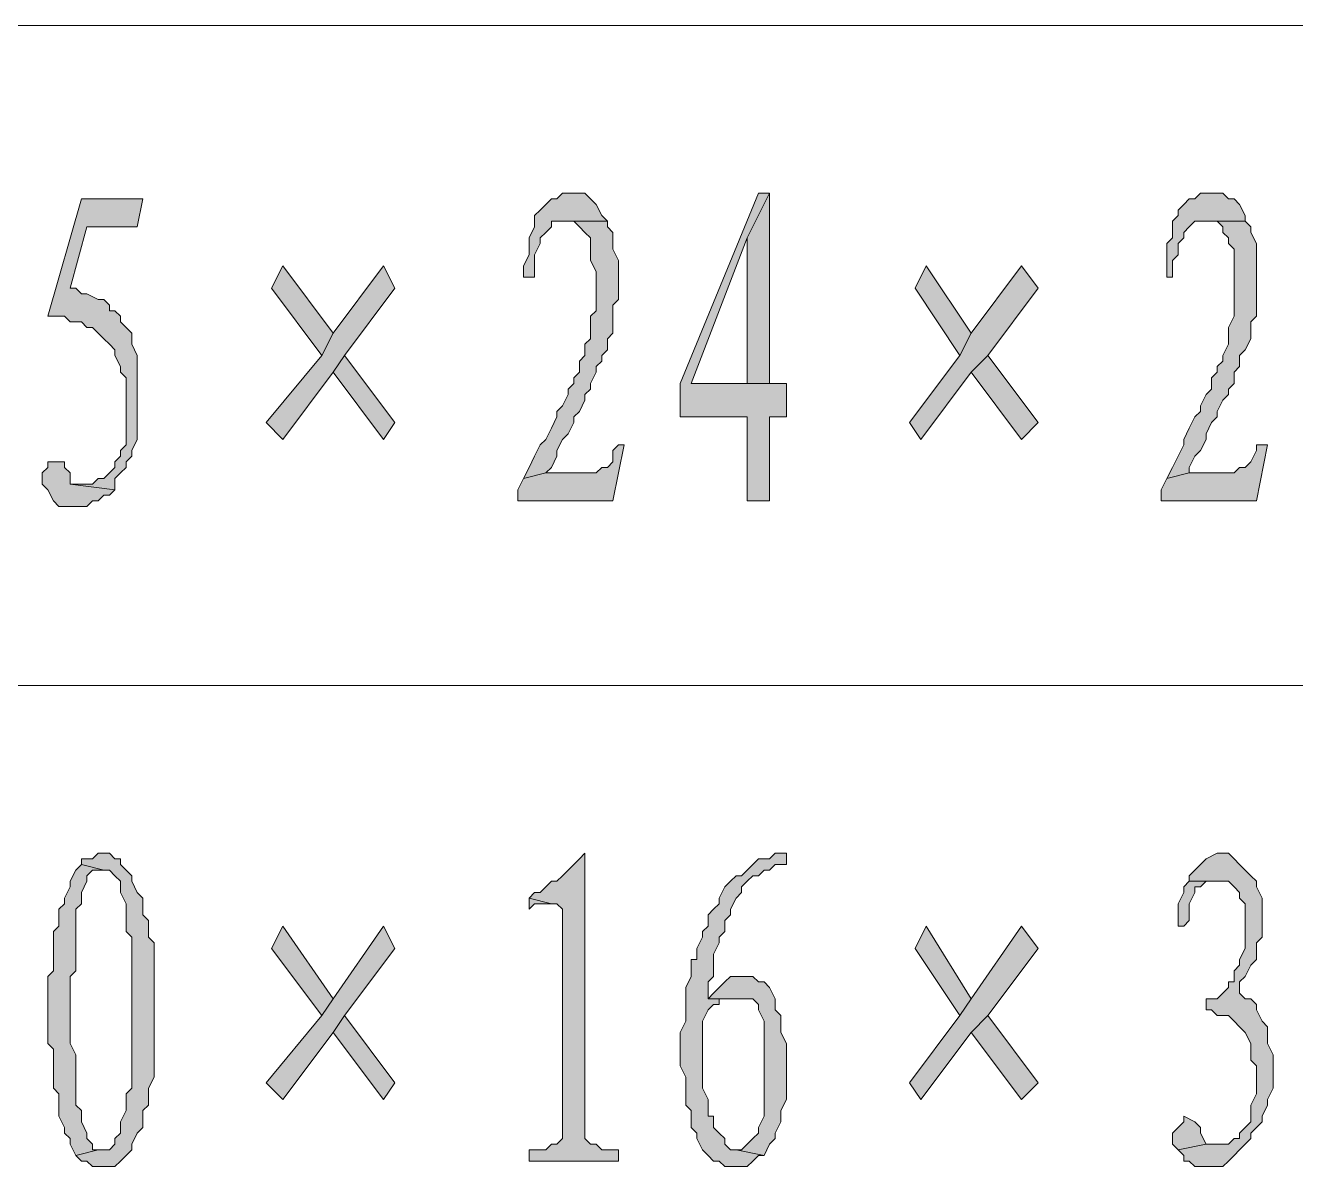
# Model space of a CAD drawing. Header units: millimetres. Extents: x 24 to 410, y 10 to 282.
# Drawn here: x 319.83 to 329.44, y 105.88 to 114.51 of the extents above; entities that cross this region are included whole.
import ezdxf

# ---------------------------------------------------------------- set-up
doc = ezdxf.new("R2010")
doc.units = ezdxf.units.MM

msp = doc.modelspace()

# ---------------------------------------------------------------- hatches: boundary and pattern name
h = msp.add_hatch(color=7)
h.dxf.hatch_style = 2
h.paths.add_polyline_path([(323.977, 113.241667), (323.892333, 113.241667), (323.85, 113.199333), (323.807667, 113.199333), (323.765333, 113.157), (323.723, 113.114667), (323.680667, 113.072333), (323.680667, 112.987667), (323.638333, 112.903), (323.638333, 112.776), (323.596, 112.691333), (323.596, 112.606667), (323.680667, 112.606667), (323.680667, 112.776), (323.723, 112.860667), (323.723, 112.903), (323.765333, 112.945333), (323.807667, 112.987667), (323.807667, 113.03), (323.85, 113.03), (323.934667, 113.03), (324.231, 113.03), (324.188667, 113.072333), (324.146333, 113.157), (324.104, 113.199333), (324.061667, 113.241667)])
h = msp.add_hatch(color=7)
h.dxf.hatch_style = 2
h.paths.add_polyline_path([(325.458667, 113.241667), (325.374, 113.241667), (324.781333, 111.802333), (324.781333, 111.548333), (325.289333, 111.548333), (325.289333, 110.913333), (325.458667, 110.913333), (325.458667, 111.548333), (325.585667, 111.548333), (325.585667, 111.802333), (325.458667, 111.802333), (324.866, 111.802333), (325.289333, 112.903)])
h = msp.add_hatch(color=7)
h.dxf.hatch_style = 2
h.paths.add_polyline_path([(325.458667, 113.241667), (325.289333, 112.903), (325.289333, 111.802333), (324.866, 111.802333), (325.458667, 111.802333)])
h = msp.add_hatch(color=7)
h.dxf.hatch_style = 2
h.paths.add_polyline_path([(328.803, 113.241667), (328.718333, 113.241667), (328.676, 113.199333), (328.633667, 113.199333), (328.591333, 113.157), (328.549, 113.114667), (328.549, 113.072333), (328.506667, 113.03), (328.506667, 112.903), (328.464333, 112.860667), (328.464333, 112.606667), (328.506667, 112.606667), (328.506667, 112.733667), (328.549, 112.776), (328.549, 112.860667), (328.591333, 112.903), (328.591333, 112.945333), (328.633667, 112.987667), (328.676, 113.03), (328.718333, 113.03), (328.760667, 113.03), (329.057, 113.03), (329.057, 113.072333), (329.014667, 113.157), (328.972333, 113.199333), (328.93, 113.199333), (328.887667, 113.241667)])
h = msp.add_hatch(color=7)
h.dxf.hatch_style = 2
h.paths.add_polyline_path([(320.717333, 113.199333), (320.251667, 113.199333), (319.997667, 112.310333), (320.124667, 112.310333), (320.167, 112.268), (320.251667, 112.268), (320.294, 112.225667), (320.336333, 112.225667), (320.378667, 112.183333), (320.421, 112.141), (320.463333, 112.098667), (320.505667, 112.056333), (320.505667, 112.014), (320.548, 111.929333), (320.548, 111.887), (320.590333, 111.844667), (320.590333, 111.336667), (320.548, 111.294333), (320.548, 111.252), (320.505667, 111.209667), (320.505667, 111.167333), (320.463333, 111.125), (320.421, 111.082667), (320.378667, 111.082667), (320.336333, 111.040333), (320.167, 111.040333), (320.505667, 110.998), (320.505667, 111.082667), (320.548, 111.125), (320.590333, 111.167333), (320.590333, 111.209667), (320.632667, 111.252), (320.632667, 111.294333), (320.675, 111.379), (320.675, 112.014), (320.632667, 112.098667), (320.632667, 112.183333), (320.590333, 112.225667), (320.548, 112.268), (320.548, 112.310333), (320.505667, 112.352667), (320.463333, 112.352667), (320.463333, 112.395), (320.421, 112.437333), (320.378667, 112.437333), (320.294, 112.479667), (320.251667, 112.479667), (320.209333, 112.522), (320.167, 112.522), (320.294, 112.987667), (320.675, 112.987667)])
h = msp.add_hatch(color=7)
h.dxf.hatch_style = 2
h.paths.add_polyline_path([(324.231, 113.03), (323.934667, 113.03), (323.977, 113.03), (324.019333, 112.987667), (324.061667, 112.945333), (324.104, 112.903), (324.104, 112.733667), (324.146333, 112.649), (324.146333, 112.352667), (324.104, 112.310333), (324.104, 112.141), (324.061667, 112.098667), (324.061667, 112.014), (324.019333, 111.971667), (324.019333, 111.887), (323.977, 111.844667), (323.977, 111.802333), (323.934667, 111.76), (323.934667, 111.717667), (323.892333, 111.633), (323.85, 111.590667), (323.85, 111.548333), (323.807667, 111.463667), (323.765333, 111.379), (323.723, 111.336667), (323.680667, 111.252), (323.638333, 111.167333), (323.596, 111.082667), (323.765333, 111.125), (323.807667, 111.167333), (323.85, 111.252), (323.85, 111.294333), (323.892333, 111.379), (323.934667, 111.421333), (323.977, 111.506), (323.977, 111.548333), (324.019333, 111.590667), (324.061667, 111.675333), (324.061667, 111.717667), (324.104, 111.76), (324.104, 111.802333), (324.146333, 111.887), (324.146333, 111.929333), (324.188667, 111.971667), (324.188667, 112.014), (324.231, 112.056333), (324.231, 112.141), (324.273333, 112.183333), (324.273333, 112.395), (324.315667, 112.437333), (324.315667, 112.733667), (324.273333, 112.818333), (324.273333, 112.945333), (324.231, 112.987667)])
h = msp.add_hatch(color=7)
h.dxf.hatch_style = 2
h.paths.add_polyline_path([(329.057, 113.03), (328.760667, 113.03), (328.803, 113.03), (328.845333, 113.03), (328.887667, 112.987667), (328.887667, 112.945333), (328.93, 112.903), (328.93, 112.860667), (328.972333, 112.818333), (328.972333, 112.310333), (328.93, 112.225667), (328.93, 112.098667), (328.887667, 112.014), (328.887667, 111.971667), (328.845333, 111.929333), (328.845333, 111.887), (328.803, 111.844667), (328.803, 111.802333), (328.803, 111.76), (328.760667, 111.717667), (328.718333, 111.633), (328.718333, 111.590667), (328.676, 111.548333), (328.633667, 111.463667), (328.591333, 111.379), (328.591333, 111.336667), (328.549, 111.252), (328.506667, 111.167333), (328.464333, 111.082667), (328.633667, 111.125), (328.633667, 111.167333), (328.676, 111.252), (328.718333, 111.294333), (328.760667, 111.379), (328.760667, 111.421333), (328.803, 111.506), (328.845333, 111.548333), (328.845333, 111.590667), (328.887667, 111.675333), (328.93, 111.717667), (328.93, 111.76), (328.972333, 111.802333), (328.972333, 111.887), (329.014667, 111.929333), (329.014667, 112.014), (329.057, 112.056333), (329.099333, 112.141), (329.099333, 112.268), (329.141667, 112.310333), (329.141667, 112.860667), (329.099333, 112.945333), (329.099333, 112.987667)])
h = msp.add_hatch(color=7)
h.dxf.hatch_style = 2
h.paths.add_polyline_path([(322.537667, 112.691333), (322.156667, 112.183333), (322.072, 112.014), (321.648667, 111.506), (321.775667, 111.379), (322.156667, 111.887), (322.241333, 112.014), (322.622333, 112.522)])
h = msp.add_hatch(color=7)
h.dxf.hatch_style = 2
h.paths.add_polyline_path([(321.775667, 112.691333), (321.691, 112.522), (322.072, 112.014), (322.156667, 112.183333)])
h = msp.add_hatch(color=7)
h.dxf.hatch_style = 2
h.paths.add_polyline_path([(327.363667, 112.691333), (326.982667, 112.183333), (326.898, 112.014), (326.517, 111.506), (326.601667, 111.379), (326.982667, 111.887), (327.109667, 112.014), (327.490667, 112.522)])
h = msp.add_hatch(color=7)
h.dxf.hatch_style = 2
h.paths.add_polyline_path([(326.644, 112.691333), (326.559333, 112.522), (326.898, 112.014), (326.982667, 112.183333)])
h = msp.add_hatch(color=7)
h.dxf.hatch_style = 2
h.paths.add_polyline_path([(322.241333, 112.014), (322.156667, 111.887), (322.537667, 111.379), (322.622333, 111.506)])
h = msp.add_hatch(color=7)
h.dxf.hatch_style = 2
h.paths.add_polyline_path([(327.109667, 112.014), (326.982667, 111.887), (327.363667, 111.379), (327.490667, 111.506)])
h = msp.add_hatch(color=7)
h.dxf.hatch_style = 2
h.paths.add_polyline_path([(324.358, 111.336667), (324.315667, 111.336667), (324.273333, 111.294333), (324.273333, 111.209667), (324.231, 111.167333), (324.188667, 111.167333), (324.146333, 111.125), (323.765333, 111.125), (323.596, 111.082667), (323.553667, 110.998), (323.553667, 110.913333), (324.273333, 110.913333)])
h = msp.add_hatch(color=7)
h.dxf.hatch_style = 2
h.paths.add_polyline_path([(329.226333, 111.336667), (329.141667, 111.336667), (329.141667, 111.294333), (329.099333, 111.209667), (329.057, 111.167333), (329.014667, 111.167333), (328.972333, 111.125), (328.633667, 111.125), (328.464333, 111.082667), (328.422, 110.998), (328.422, 110.913333), (329.141667, 110.913333)])
h = msp.add_hatch(color=7)
h.dxf.hatch_style = 2
h.paths.add_polyline_path([(320.04, 111.209667), (319.997667, 111.209667), (319.997667, 111.167333), (319.955333, 111.125), (319.955333, 111.040333), (319.997667, 110.998), (320.04, 110.913333), (320.082333, 110.871), (320.294, 110.871), (320.336333, 110.913333), (320.378667, 110.913333), (320.421, 110.955667), (320.463333, 110.955667), (320.505667, 110.998), (320.167, 111.040333), (320.167, 111.125), (320.124667, 111.167333), (320.124667, 111.209667)])
h = msp.add_hatch(color=7)
h.dxf.hatch_style = 2
h.paths.add_polyline_path([(320.421, 108.246333), (320.378667, 108.246333), (320.336333, 108.204), (320.251667, 108.204), (320.251667, 108.161667), (320.421, 108.119333), (320.463333, 108.119333), (320.505667, 108.077), (320.548, 108.034667), (320.548, 107.95), (320.590333, 107.865333), (320.590333, 107.653667), (320.632667, 107.611333), (320.632667, 107.061), (320.632667, 107.018667), (320.632667, 106.468333), (320.590333, 106.426), (320.590333, 106.299), (320.548, 106.214333), (320.548, 106.129667), (320.505667, 106.087333), (320.505667, 106.045), (320.463333, 106.002667), (320.378667, 106.002667), (320.209333, 105.960333), (320.251667, 105.918), (320.294, 105.918), (320.336333, 105.875667), (320.505667, 105.875667), (320.548, 105.918), (320.590333, 105.960333), (320.632667, 106.002667), (320.632667, 106.045), (320.675, 106.129667), (320.717333, 106.172), (320.717333, 106.299), (320.759667, 106.341333), (320.759667, 106.468333), (320.802, 106.553), (320.802, 107.569), (320.759667, 107.611333), (320.759667, 107.738333), (320.717333, 107.780667), (320.717333, 107.907667), (320.675, 107.95), (320.632667, 108.034667), (320.632667, 108.077), (320.590333, 108.119333), (320.548, 108.161667), (320.548, 108.204), (320.505667, 108.204), (320.463333, 108.246333)])
h = msp.add_hatch(color=7)
h.dxf.hatch_style = 2
h.paths.add_polyline_path([(324.061667, 108.246333), (324.019333, 108.204), (323.977, 108.161667), (323.934667, 108.119333), (323.892333, 108.077), (323.85, 108.034667), (323.807667, 108.034667), (323.765333, 107.992333), (323.723, 107.95), (323.680667, 107.95), (323.638333, 107.907667), (323.807667, 107.865333), (323.85, 107.865333), (323.892333, 107.823), (323.892333, 106.087333), (323.85, 106.045), (323.807667, 106.045), (323.765333, 106.002667), (323.638333, 106.002667), (323.638333, 105.918), (324.315667, 105.918), (324.315667, 106.002667), (324.188667, 106.002667), (324.146333, 106.045), (324.104, 106.045), (324.061667, 106.087333)])
h = msp.add_hatch(color=7)
h.dxf.hatch_style = 2
h.paths.add_polyline_path([(325.585667, 108.246333), (325.501, 108.246333), (325.458667, 108.204), (325.374, 108.204), (325.331667, 108.161667), (325.289333, 108.119333), (325.247, 108.077), (325.204667, 108.077), (325.162333, 108.034667), (325.12, 107.992333), (325.077667, 107.907667), (325.077667, 107.865333), (325.035333, 107.823), (324.993, 107.780667), (324.993, 107.696), (324.950667, 107.653667), (324.950667, 107.611333), (324.908333, 107.526667), (324.908333, 107.442), (324.866, 107.442), (324.866, 107.315), (324.823667, 107.230333), (324.823667, 107.188), (324.823667, 107.103333), (324.823667, 106.976333), (324.781333, 106.891667), (324.781333, 106.637667), (324.823667, 106.553), (324.823667, 106.341333), (324.866, 106.299), (324.866, 106.172), (324.908333, 106.129667), (324.908333, 106.087333), (324.950667, 106.002667), (324.993, 105.960333), (325.035333, 105.918), (325.077667, 105.918), (325.12, 105.875667), (325.289333, 105.875667), (325.331667, 105.918), (325.374, 105.960333), (325.416333, 105.960333), (325.204667, 106.002667), (325.162333, 106.002667), (325.12, 106.045), (325.12, 106.087333), (325.077667, 106.129667), (325.035333, 106.172), (325.035333, 106.256667), (324.993, 106.256667), (324.993, 106.383667), (324.950667, 106.468333), (324.950667, 106.976333), (324.993, 107.061), (325.035333, 107.103333), (325.077667, 107.103333), (325.077667, 107.145667), (325.247, 107.145667), (324.993, 107.145667), (324.993, 107.272667), (325.035333, 107.315), (325.035333, 107.484333), (325.077667, 107.569), (325.077667, 107.611333), (325.12, 107.653667), (325.12, 107.738333), (325.162333, 107.780667), (325.162333, 107.823), (325.204667, 107.907667), (325.247, 107.95), (325.247, 107.992333), (325.289333, 108.034667), (325.331667, 108.077), (325.374, 108.077), (325.416333, 108.119333), (325.458667, 108.119333), (325.501, 108.161667), (325.585667, 108.161667)])
h = msp.add_hatch(color=7)
h.dxf.hatch_style = 2
h.paths.add_polyline_path([(328.887667, 108.246333), (328.845333, 108.246333), (328.760667, 108.204), (328.718333, 108.161667), (328.676, 108.119333), (328.633667, 108.077), (328.633667, 108.034667), (328.845333, 108.034667), (328.93, 108.034667), (328.972333, 107.992333), (329.014667, 107.95), (329.014667, 107.907667), (329.057, 107.865333), (329.057, 107.526667), (329.014667, 107.442), (329.014667, 107.399667), (328.972333, 107.357333), (328.972333, 107.272667), (328.93, 107.272667), (328.93, 107.230333), (328.887667, 107.188), (328.845333, 107.145667), (328.760667, 107.145667), (328.760667, 107.061), (328.803, 107.061), (328.845333, 107.018667), (328.93, 107.018667), (328.972333, 106.976333), (329.014667, 106.934), (329.057, 106.891667), (329.099333, 106.807), (329.099333, 106.68), (329.141667, 106.637667), (329.141667, 106.426), (329.099333, 106.341333), (329.099333, 106.214333), (329.057, 106.172), (329.014667, 106.129667), (329.014667, 106.087333), (328.972333, 106.087333), (328.93, 106.045), (328.760667, 106.045), (328.549, 106.002667), (328.591333, 105.960333), (328.591333, 105.918), (328.633667, 105.918), (328.676, 105.875667), (328.887667, 105.875667), (328.93, 105.918), (328.972333, 105.960333), (329.014667, 106.002667), (329.057, 106.045), (329.099333, 106.087333), (329.099333, 106.129667), (329.141667, 106.172), (329.184, 106.214333), (329.184, 106.256667), (329.226333, 106.341333), (329.226333, 106.383667), (329.268667, 106.468333), (329.268667, 106.722333), (329.226333, 106.807), (329.226333, 106.934), (329.184, 106.976333), (329.141667, 107.061), (329.141667, 107.103333), (329.099333, 107.145667), (329.057, 107.145667), (329.014667, 107.188), (329.014667, 107.272667), (329.057, 107.315), (329.099333, 107.399667), (329.141667, 107.442), (329.141667, 107.569), (329.184, 107.611333), (329.184, 107.907667), (329.141667, 107.992333), (329.141667, 108.034667), (329.099333, 108.077), (329.057, 108.119333), (329.014667, 108.161667), (328.972333, 108.204), (328.93, 108.246333)])
h = msp.add_hatch(color=7)
h.dxf.hatch_style = 2
h.paths.add_polyline_path([(320.251667, 108.161667), (320.209333, 108.119333), (320.167, 108.034667), (320.167, 107.992333), (320.124667, 107.907667), (320.124667, 107.865333), (320.082333, 107.823), (320.082333, 107.696), (320.04, 107.653667), (320.04, 107.357333), (319.997667, 107.315), (319.997667, 106.807), (320.04, 106.764667), (320.04, 106.468333), (320.082333, 106.426), (320.082333, 106.256667), (320.124667, 106.172), (320.124667, 106.129667), (320.167, 106.087333), (320.167, 106.045), (320.209333, 105.960333), (320.378667, 106.002667), (320.336333, 106.002667), (320.336333, 106.045), (320.294, 106.087333), (320.294, 106.129667), (320.251667, 106.214333), (320.251667, 106.299), (320.209333, 106.341333), (320.209333, 106.722333), (320.167, 106.807), (320.167, 107.315), (320.209333, 107.357333), (320.209333, 107.823), (320.251667, 107.865333), (320.251667, 107.95), (320.294, 108.034667), (320.294, 108.077), (320.336333, 108.119333), (320.421, 108.119333)])
h = msp.add_hatch(color=7)
h.dxf.hatch_style = 2
h.paths.add_polyline_path([(328.633667, 108.034667), (328.591333, 107.992333), (328.591333, 107.95), (328.549, 107.865333), (328.549, 107.696), (328.591333, 107.696), (328.633667, 107.738333), (328.633667, 107.865333), (328.676, 107.95), (328.676, 107.992333), (328.718333, 107.992333), (328.760667, 108.034667), (328.845333, 108.034667)])
h = msp.add_hatch(color=7)
h.dxf.hatch_style = 2
h.paths.add_polyline_path([(323.638333, 107.907667), (323.638333, 107.823), (323.680667, 107.865333), (323.807667, 107.865333)])
h = msp.add_hatch(color=7)
h.dxf.hatch_style = 2
h.paths.add_polyline_path([(322.537667, 107.696), (322.156667, 107.145667), (322.072, 107.018667), (321.648667, 106.510667), (321.775667, 106.383667), (322.156667, 106.891667), (322.241333, 107.018667), (322.622333, 107.526667)])
h = msp.add_hatch(color=7)
h.dxf.hatch_style = 2
h.paths.add_polyline_path([(321.775667, 107.696), (321.691, 107.526667), (322.072, 107.018667), (322.156667, 107.145667)])
h = msp.add_hatch(color=7)
h.dxf.hatch_style = 2
h.paths.add_polyline_path([(327.363667, 107.696), (326.982667, 107.145667), (326.898, 107.018667), (326.517, 106.510667), (326.601667, 106.383667), (326.982667, 106.891667), (327.109667, 107.018667), (327.490667, 107.526667)])
h = msp.add_hatch(color=7)
h.dxf.hatch_style = 2
h.paths.add_polyline_path([(326.644, 107.696), (326.559333, 107.526667), (326.898, 107.018667), (326.982667, 107.145667)])
h = msp.add_hatch(color=7)
h.dxf.hatch_style = 2
h.paths.add_polyline_path([(325.289333, 107.315), (325.162333, 107.315), (325.12, 107.272667), (325.077667, 107.230333), (325.035333, 107.188), (324.993, 107.145667), (325.331667, 107.145667), (325.374, 107.103333), (325.374, 107.061), (325.416333, 106.976333), (325.416333, 106.256667), (325.374, 106.172), (325.374, 106.129667), (325.331667, 106.087333), (325.289333, 106.045), (325.247, 106.002667), (325.204667, 106.002667), (325.416333, 105.960333), (325.458667, 106.045), (325.501, 106.087333), (325.501, 106.129667), (325.543333, 106.214333), (325.543333, 106.299), (325.585667, 106.383667), (325.585667, 106.807), (325.543333, 106.891667), (325.543333, 107.018667), (325.501, 107.061), (325.501, 107.145667), (325.458667, 107.230333), (325.416333, 107.272667), (325.374, 107.272667), (325.331667, 107.315)])
h = msp.add_hatch(color=7)
h.dxf.hatch_style = 2
h.paths.add_polyline_path([(322.241333, 107.018667), (322.156667, 106.891667), (322.537667, 106.383667), (322.622333, 106.510667)])
h = msp.add_hatch(color=7)
h.dxf.hatch_style = 2
h.paths.add_polyline_path([(327.109667, 107.018667), (326.982667, 106.891667), (327.363667, 106.383667), (327.490667, 106.510667)])
h = msp.add_hatch(color=7)
h.dxf.hatch_style = 2
h.paths.add_polyline_path([(328.591333, 106.256667), (328.591333, 106.214333), (328.549, 106.172), (328.506667, 106.129667), (328.506667, 106.045), (328.549, 106.002667), (328.760667, 106.045), (328.718333, 106.129667), (328.718333, 106.172), (328.676, 106.214333)])

# ---------------------------------------------------------------- linework, layer by layer
at = {"color": 7, "lineweight": 0}
for points in [[(308.440667, 114.511667), (395.435667, 114.511667)], [(308.440667, 109.516333), (395.435667, 109.516333)]]:
    msp.add_lwpolyline(points, dxfattribs=at)
for points in [[(323.977, 113.241667), (323.892333, 113.241667), (323.85, 113.199333), (323.807667, 113.199333), (323.765333, 113.157), (323.723, 113.114667), (323.680667, 113.072333), (323.680667, 112.987667), (323.638333, 112.903), (323.638333, 112.776), (323.596, 112.691333), (323.596, 112.606667), (323.680667, 112.606667), (323.680667, 112.776), (323.723, 112.860667), (323.723, 112.903), (323.765333, 112.945333), (323.807667, 112.987667), (323.807667, 113.03), (323.85, 113.03), (323.934667, 113.03), (324.231, 113.03), (324.188667, 113.072333), (324.146333, 113.157), (324.104, 113.199333), (324.061667, 113.241667)], [(325.458667, 113.241667), (325.374, 113.241667), (324.781333, 111.802333), (324.781333, 111.548333), (325.289333, 111.548333), (325.289333, 110.913333), (325.458667, 110.913333), (325.458667, 111.548333), (325.585667, 111.548333), (325.585667, 111.802333), (325.458667, 111.802333), (324.866, 111.802333), (325.289333, 112.903)], [(325.458667, 113.241667), (325.289333, 112.903), (325.289333, 111.802333), (324.866, 111.802333), (325.458667, 111.802333)], [(328.803, 113.241667), (328.718333, 113.241667), (328.676, 113.199333), (328.633667, 113.199333), (328.591333, 113.157), (328.549, 113.114667), (328.549, 113.072333), (328.506667, 113.03), (328.506667, 112.903), (328.464333, 112.860667), (328.464333, 112.606667), (328.506667, 112.606667), (328.506667, 112.733667), (328.549, 112.776), (328.549, 112.860667), (328.591333, 112.903), (328.591333, 112.945333), (328.633667, 112.987667), (328.676, 113.03), (328.718333, 113.03), (328.760667, 113.03), (329.057, 113.03), (329.057, 113.072333), (329.014667, 113.157), (328.972333, 113.199333), (328.93, 113.199333), (328.887667, 113.241667)], [(320.717333, 113.199333), (320.251667, 113.199333), (319.997667, 112.310333), (320.124667, 112.310333), (320.167, 112.268), (320.251667, 112.268), (320.294, 112.225667), (320.336333, 112.225667), (320.378667, 112.183333), (320.421, 112.141), (320.463333, 112.098667), (320.505667, 112.056333), (320.505667, 112.014), (320.548, 111.929333), (320.548, 111.887), (320.590333, 111.844667), (320.590333, 111.336667), (320.548, 111.294333), (320.548, 111.252), (320.505667, 111.209667), (320.505667, 111.167333), (320.463333, 111.125), (320.421, 111.082667), (320.378667, 111.082667), (320.336333, 111.040333), (320.167, 111.040333), (320.505667, 110.998), (320.505667, 111.082667), (320.548, 111.125), (320.590333, 111.167333), (320.590333, 111.209667), (320.632667, 111.252), (320.632667, 111.294333), (320.675, 111.379), (320.675, 112.014), (320.632667, 112.098667), (320.632667, 112.183333), (320.590333, 112.225667), (320.548, 112.268), (320.548, 112.310333), (320.505667, 112.352667), (320.463333, 112.352667), (320.463333, 112.395), (320.421, 112.437333), (320.378667, 112.437333), (320.294, 112.479667), (320.251667, 112.479667), (320.209333, 112.522), (320.167, 112.522), (320.294, 112.987667), (320.675, 112.987667)], [(324.231, 113.03), (323.934667, 113.03), (323.977, 113.03), (324.019333, 112.987667), (324.061667, 112.945333), (324.104, 112.903), (324.104, 112.733667), (324.146333, 112.649), (324.146333, 112.352667), (324.104, 112.310333), (324.104, 112.141), (324.061667, 112.098667), (324.061667, 112.014), (324.019333, 111.971667), (324.019333, 111.887), (323.977, 111.844667), (323.977, 111.802333), (323.934667, 111.76), (323.934667, 111.717667), (323.892333, 111.633), (323.85, 111.590667), (323.85, 111.548333), (323.807667, 111.463667), (323.765333, 111.379), (323.723, 111.336667), (323.680667, 111.252), (323.638333, 111.167333), (323.596, 111.082667), (323.765333, 111.125), (323.807667, 111.167333), (323.85, 111.252), (323.85, 111.294333), (323.892333, 111.379), (323.934667, 111.421333), (323.977, 111.506), (323.977, 111.548333), (324.019333, 111.590667), (324.061667, 111.675333), (324.061667, 111.717667), (324.104, 111.76), (324.104, 111.802333), (324.146333, 111.887), (324.146333, 111.929333), (324.188667, 111.971667), (324.188667, 112.014), (324.231, 112.056333), (324.231, 112.141), (324.273333, 112.183333), (324.273333, 112.395), (324.315667, 112.437333), (324.315667, 112.733667), (324.273333, 112.818333), (324.273333, 112.945333), (324.231, 112.987667)], [(329.057, 113.03), (328.760667, 113.03), (328.803, 113.03), (328.845333, 113.03), (328.887667, 112.987667), (328.887667, 112.945333), (328.93, 112.903), (328.93, 112.860667), (328.972333, 112.818333), (328.972333, 112.310333), (328.93, 112.225667), (328.93, 112.098667), (328.887667, 112.014), (328.887667, 111.971667), (328.845333, 111.929333), (328.845333, 111.887), (328.803, 111.844667), (328.803, 111.802333), (328.803, 111.76), (328.760667, 111.717667), (328.718333, 111.633), (328.718333, 111.590667), (328.676, 111.548333), (328.633667, 111.463667), (328.591333, 111.379), (328.591333, 111.336667), (328.549, 111.252), (328.506667, 111.167333), (328.464333, 111.082667), (328.633667, 111.125), (328.633667, 111.167333), (328.676, 111.252), (328.718333, 111.294333), (328.760667, 111.379), (328.760667, 111.421333), (328.803, 111.506), (328.845333, 111.548333), (328.845333, 111.590667), (328.887667, 111.675333), (328.93, 111.717667), (328.93, 111.76), (328.972333, 111.802333), (328.972333, 111.887), (329.014667, 111.929333), (329.014667, 112.014), (329.057, 112.056333), (329.099333, 112.141), (329.099333, 112.268), (329.141667, 112.310333), (329.141667, 112.860667), (329.099333, 112.945333), (329.099333, 112.987667)], [(322.537667, 112.691333), (322.156667, 112.183333), (322.072, 112.014), (321.648667, 111.506), (321.775667, 111.379), (322.156667, 111.887), (322.241333, 112.014), (322.622333, 112.522)], [(321.775667, 112.691333), (321.691, 112.522), (322.072, 112.014), (322.156667, 112.183333)], [(327.363667, 112.691333), (326.982667, 112.183333), (326.898, 112.014), (326.517, 111.506), (326.601667, 111.379), (326.982667, 111.887), (327.109667, 112.014), (327.490667, 112.522)], [(326.644, 112.691333), (326.559333, 112.522), (326.898, 112.014), (326.982667, 112.183333)], [(322.241333, 112.014), (322.156667, 111.887), (322.537667, 111.379), (322.622333, 111.506)], [(327.109667, 112.014), (326.982667, 111.887), (327.363667, 111.379), (327.490667, 111.506)], [(324.358, 111.336667), (324.315667, 111.336667), (324.273333, 111.294333), (324.273333, 111.209667), (324.231, 111.167333), (324.188667, 111.167333), (324.146333, 111.125), (323.765333, 111.125), (323.596, 111.082667), (323.553667, 110.998), (323.553667, 110.913333), (324.273333, 110.913333)], [(329.226333, 111.336667), (329.141667, 111.336667), (329.141667, 111.294333), (329.099333, 111.209667), (329.057, 111.167333), (329.014667, 111.167333), (328.972333, 111.125), (328.633667, 111.125), (328.464333, 111.082667), (328.422, 110.998), (328.422, 110.913333), (329.141667, 110.913333)], [(320.04, 111.209667), (319.997667, 111.209667), (319.997667, 111.167333), (319.955333, 111.125), (319.955333, 111.040333), (319.997667, 110.998), (320.04, 110.913333), (320.082333, 110.871), (320.294, 110.871), (320.336333, 110.913333), (320.378667, 110.913333), (320.421, 110.955667), (320.463333, 110.955667), (320.505667, 110.998), (320.167, 111.040333), (320.167, 111.125), (320.124667, 111.167333), (320.124667, 111.209667)], [(320.421, 108.246333), (320.378667, 108.246333), (320.336333, 108.204), (320.251667, 108.204), (320.251667, 108.161667), (320.421, 108.119333), (320.463333, 108.119333), (320.505667, 108.077), (320.548, 108.034667), (320.548, 107.95), (320.590333, 107.865333), (320.590333, 107.653667), (320.632667, 107.611333), (320.632667, 107.061), (320.632667, 107.018667), (320.632667, 106.468333), (320.590333, 106.426), (320.590333, 106.299), (320.548, 106.214333), (320.548, 106.129667), (320.505667, 106.087333), (320.505667, 106.045), (320.463333, 106.002667), (320.378667, 106.002667), (320.209333, 105.960333), (320.251667, 105.918), (320.294, 105.918), (320.336333, 105.875667), (320.505667, 105.875667), (320.548, 105.918), (320.590333, 105.960333), (320.632667, 106.002667), (320.632667, 106.045), (320.675, 106.129667), (320.717333, 106.172), (320.717333, 106.299), (320.759667, 106.341333), (320.759667, 106.468333), (320.802, 106.553), (320.802, 107.569), (320.759667, 107.611333), (320.759667, 107.738333), (320.717333, 107.780667), (320.717333, 107.907667), (320.675, 107.95), (320.632667, 108.034667), (320.632667, 108.077), (320.590333, 108.119333), (320.548, 108.161667), (320.548, 108.204), (320.505667, 108.204), (320.463333, 108.246333)], [(324.061667, 108.246333), (324.019333, 108.204), (323.977, 108.161667), (323.934667, 108.119333), (323.892333, 108.077), (323.85, 108.034667), (323.807667, 108.034667), (323.765333, 107.992333), (323.723, 107.95), (323.680667, 107.95), (323.638333, 107.907667), (323.807667, 107.865333), (323.85, 107.865333), (323.892333, 107.823), (323.892333, 106.087333), (323.85, 106.045), (323.807667, 106.045), (323.765333, 106.002667), (323.638333, 106.002667), (323.638333, 105.918), (324.315667, 105.918), (324.315667, 106.002667), (324.188667, 106.002667), (324.146333, 106.045), (324.104, 106.045), (324.061667, 106.087333)], [(325.585667, 108.246333), (325.501, 108.246333), (325.458667, 108.204), (325.374, 108.204), (325.331667, 108.161667), (325.289333, 108.119333), (325.247, 108.077), (325.204667, 108.077), (325.162333, 108.034667), (325.12, 107.992333), (325.077667, 107.907667), (325.077667, 107.865333), (325.035333, 107.823), (324.993, 107.780667), (324.993, 107.696), (324.950667, 107.653667), (324.950667, 107.611333), (324.908333, 107.526667), (324.908333, 107.442), (324.866, 107.442), (324.866, 107.315), (324.823667, 107.230333), (324.823667, 107.188), (324.823667, 107.103333), (324.823667, 106.976333), (324.781333, 106.891667), (324.781333, 106.637667), (324.823667, 106.553), (324.823667, 106.341333), (324.866, 106.299), (324.866, 106.172), (324.908333, 106.129667), (324.908333, 106.087333), (324.950667, 106.002667), (324.993, 105.960333), (325.035333, 105.918), (325.077667, 105.918), (325.12, 105.875667), (325.289333, 105.875667), (325.331667, 105.918), (325.374, 105.960333), (325.416333, 105.960333), (325.204667, 106.002667), (325.162333, 106.002667), (325.12, 106.045), (325.12, 106.087333), (325.077667, 106.129667), (325.035333, 106.172), (325.035333, 106.256667), (324.993, 106.256667), (324.993, 106.383667), (324.950667, 106.468333), (324.950667, 106.976333), (324.993, 107.061), (325.035333, 107.103333), (325.077667, 107.103333), (325.077667, 107.145667), (325.247, 107.145667), (324.993, 107.145667), (324.993, 107.272667), (325.035333, 107.315), (325.035333, 107.484333), (325.077667, 107.569), (325.077667, 107.611333), (325.12, 107.653667), (325.12, 107.738333), (325.162333, 107.780667), (325.162333, 107.823), (325.204667, 107.907667), (325.247, 107.95), (325.247, 107.992333), (325.289333, 108.034667), (325.331667, 108.077), (325.374, 108.077), (325.416333, 108.119333), (325.458667, 108.119333), (325.501, 108.161667), (325.585667, 108.161667)], [(328.887667, 108.246333), (328.845333, 108.246333), (328.760667, 108.204), (328.718333, 108.161667), (328.676, 108.119333), (328.633667, 108.077), (328.633667, 108.034667), (328.845333, 108.034667), (328.93, 108.034667), (328.972333, 107.992333), (329.014667, 107.95), (329.014667, 107.907667), (329.057, 107.865333), (329.057, 107.526667), (329.014667, 107.442), (329.014667, 107.399667), (328.972333, 107.357333), (328.972333, 107.272667), (328.93, 107.272667), (328.93, 107.230333), (328.887667, 107.188), (328.845333, 107.145667), (328.760667, 107.145667), (328.760667, 107.061), (328.803, 107.061), (328.845333, 107.018667), (328.93, 107.018667), (328.972333, 106.976333), (329.014667, 106.934), (329.057, 106.891667), (329.099333, 106.807), (329.099333, 106.68), (329.141667, 106.637667), (329.141667, 106.426), (329.099333, 106.341333), (329.099333, 106.214333), (329.057, 106.172), (329.014667, 106.129667), (329.014667, 106.087333), (328.972333, 106.087333), (328.93, 106.045), (328.760667, 106.045), (328.549, 106.002667), (328.591333, 105.960333), (328.591333, 105.918), (328.633667, 105.918), (328.676, 105.875667), (328.887667, 105.875667), (328.93, 105.918), (328.972333, 105.960333), (329.014667, 106.002667), (329.057, 106.045), (329.099333, 106.087333), (329.099333, 106.129667), (329.141667, 106.172), (329.184, 106.214333), (329.184, 106.256667), (329.226333, 106.341333), (329.226333, 106.383667), (329.268667, 106.468333), (329.268667, 106.722333), (329.226333, 106.807), (329.226333, 106.934), (329.184, 106.976333), (329.141667, 107.061), (329.141667, 107.103333), (329.099333, 107.145667), (329.057, 107.145667), (329.014667, 107.188), (329.014667, 107.272667), (329.057, 107.315), (329.099333, 107.399667), (329.141667, 107.442), (329.141667, 107.569), (329.184, 107.611333), (329.184, 107.907667), (329.141667, 107.992333), (329.141667, 108.034667), (329.099333, 108.077), (329.057, 108.119333), (329.014667, 108.161667), (328.972333, 108.204), (328.93, 108.246333)], [(320.251667, 108.161667), (320.209333, 108.119333), (320.167, 108.034667), (320.167, 107.992333), (320.124667, 107.907667), (320.124667, 107.865333), (320.082333, 107.823), (320.082333, 107.696), (320.04, 107.653667), (320.04, 107.357333), (319.997667, 107.315), (319.997667, 106.807), (320.04, 106.764667), (320.04, 106.468333), (320.082333, 106.426), (320.082333, 106.256667), (320.124667, 106.172), (320.124667, 106.129667), (320.167, 106.087333), (320.167, 106.045), (320.209333, 105.960333), (320.378667, 106.002667), (320.336333, 106.002667), (320.336333, 106.045), (320.294, 106.087333), (320.294, 106.129667), (320.251667, 106.214333), (320.251667, 106.299), (320.209333, 106.341333), (320.209333, 106.722333), (320.167, 106.807), (320.167, 107.315), (320.209333, 107.357333), (320.209333, 107.823), (320.251667, 107.865333), (320.251667, 107.95), (320.294, 108.034667), (320.294, 108.077), (320.336333, 108.119333), (320.421, 108.119333)], [(328.633667, 108.034667), (328.591333, 107.992333), (328.591333, 107.95), (328.549, 107.865333), (328.549, 107.696), (328.591333, 107.696), (328.633667, 107.738333), (328.633667, 107.865333), (328.676, 107.95), (328.676, 107.992333), (328.718333, 107.992333), (328.760667, 108.034667), (328.845333, 108.034667)], [(323.638333, 107.907667), (323.638333, 107.823), (323.680667, 107.865333), (323.807667, 107.865333)], [(322.537667, 107.696), (322.156667, 107.145667), (322.072, 107.018667), (321.648667, 106.510667), (321.775667, 106.383667), (322.156667, 106.891667), (322.241333, 107.018667), (322.622333, 107.526667)], [(321.775667, 107.696), (321.691, 107.526667), (322.072, 107.018667), (322.156667, 107.145667)], [(327.363667, 107.696), (326.982667, 107.145667), (326.898, 107.018667), (326.517, 106.510667), (326.601667, 106.383667), (326.982667, 106.891667), (327.109667, 107.018667), (327.490667, 107.526667)], [(326.644, 107.696), (326.559333, 107.526667), (326.898, 107.018667), (326.982667, 107.145667)], [(325.289333, 107.315), (325.162333, 107.315), (325.12, 107.272667), (325.077667, 107.230333), (325.035333, 107.188), (324.993, 107.145667), (325.331667, 107.145667), (325.374, 107.103333), (325.374, 107.061), (325.416333, 106.976333), (325.416333, 106.256667), (325.374, 106.172), (325.374, 106.129667), (325.331667, 106.087333), (325.289333, 106.045), (325.247, 106.002667), (325.204667, 106.002667), (325.416333, 105.960333), (325.458667, 106.045), (325.501, 106.087333), (325.501, 106.129667), (325.543333, 106.214333), (325.543333, 106.299), (325.585667, 106.383667), (325.585667, 106.807), (325.543333, 106.891667), (325.543333, 107.018667), (325.501, 107.061), (325.501, 107.145667), (325.458667, 107.230333), (325.416333, 107.272667), (325.374, 107.272667), (325.331667, 107.315)], [(322.241333, 107.018667), (322.156667, 106.891667), (322.537667, 106.383667), (322.622333, 106.510667)], [(327.109667, 107.018667), (326.982667, 106.891667), (327.363667, 106.383667), (327.490667, 106.510667)], [(328.591333, 106.256667), (328.591333, 106.214333), (328.549, 106.172), (328.506667, 106.129667), (328.506667, 106.045), (328.549, 106.002667), (328.760667, 106.045), (328.718333, 106.129667), (328.718333, 106.172), (328.676, 106.214333)]]:
    msp.add_lwpolyline(points, close=True, dxfattribs=at)

doc.saveas('drawing.dxf')
